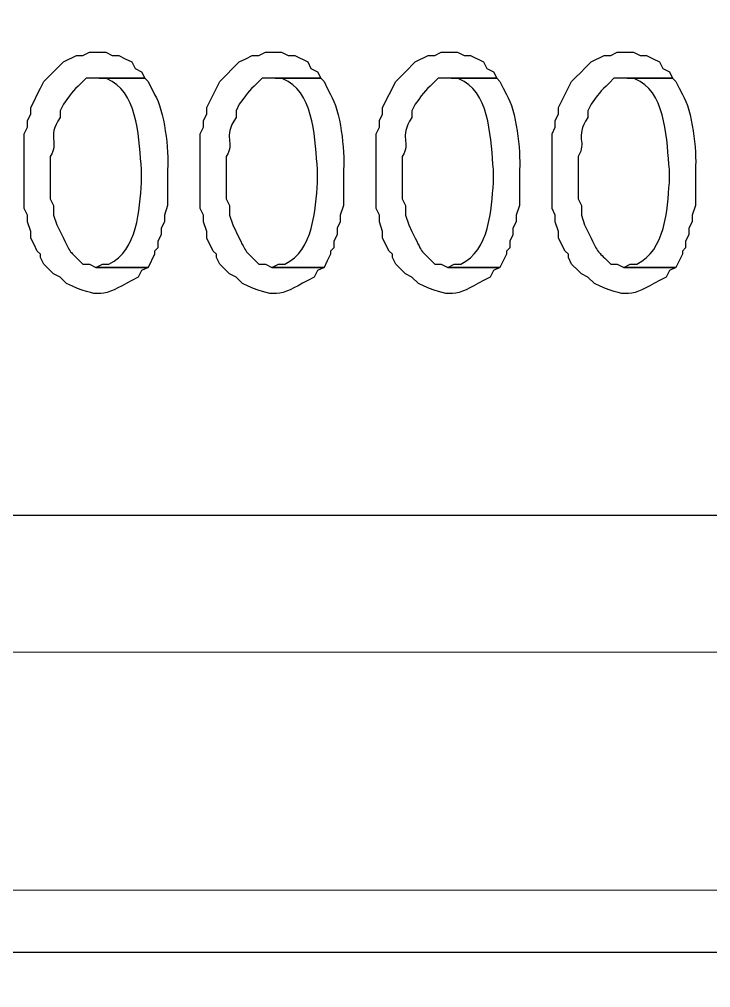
# Model space of a CAD drawing. Header units: centimetres. Extents: x -20.7 to 20.7, y -14.5 to 14.5.
# Drawn here: x -11.833 to -11.384, y 2.439 to 3.068 of the extents above; entities that cross this region are included whole.
import ezdxf

# ---------------------------------------------------------------- set-up
doc = ezdxf.new("R2010")
doc.units = ezdxf.units.CM
doc.header["$MEASUREMENT"] = 0
doc.layers.add('layer 1', color=7, linetype='Continuous')

msp = doc.modelspace()

# ---------------------------------------------------------------- linework, layer by layer
at = {"layer": 'layer 1', "lineweight": 9}
msp.add_open_spline([(19.88612, 13.89874), (19.88612, 13.89874), (-20.11465, 13.89874), (-20.11465, 13.89874), (-20.11465, 13.89874), (-20.11465, 13.89874), (-20.11465, -13.80208), (-20.11465, -13.80208)], degree=3, knots=[0, 0, 0, 0, 0.333333, 0.333333, 0.333333, 0.333333, 1, 1, 1, 1], dxfattribs=at)
at = {"layer": 'layer 1', "lineweight": 20}
msp.add_open_spline([(-8.55553, 0.01129), (-8.55553, 0.01129), (-8.57247, 0.51082), (-8.57247, 0.51082), (-8.57247, 0.51082), (-8.57247, 0.51082), (-12.1708, 0.51082), (-12.1708, 0.51082), (-12.1708, 0.51082), (-12.1708, 0.51082), (-12.1835, 0.01129), (-12.1835, 0.01129), (-12.1835, 0.01129), (-12.1835, 0.01129), (-14.84415, 0.01129), (-14.84415, 0.01129), (-14.84415, 0.01129), (-14.84415, 0.01129), (-14.88225, 2.36079), (-14.88225, 2.36079), (-14.88225, 2.36079), (-14.88225, 2.36079), (-14.86955, 3.21169), (-14.86955, 3.21169), (-14.86955, 3.21169), (-14.86955, 3.21169), (-13.83238, 3.21169), (-13.83238, 3.21169), (-13.83238, 3.21169), (-13.83238, 3.21169), (-13.78793, 5.86176), (-13.78793, 5.86176), (-13.78793, 5.86176), (-13.78793, 5.86176), (-12.63223, 5.86176), (-12.63223, 5.86176), (-12.63223, 5.86176), (-12.63223, 5.86176), (-12.6026, 7.76252), (-12.6026, 7.76252), (-12.6026, 7.76252), (-12.6026, 7.76252), (-8.16395, 7.76252), (-8.16395, 7.76252), (-8.16395, 7.76252), (-8.16395, 7.76252), (-8.1322, 5.86176), (-8.1322, 5.86176), (-8.1322, 5.86176), (-8.1322, 5.86176), (-6.97862, 5.86176), (-6.97862, 5.86176), (-6.97862, 5.86176), (-6.97862, 5.86176), (-6.93417, 3.21169), (-6.93417, 3.21169), (-6.93417, 3.21169), (-6.93417, 3.21169), (-5.897, 3.21169), (-5.897, 3.21169), (-5.897, 3.21169), (-5.897, 3.21169), (-5.88218, 2.36079), (-5.88218, 2.36079), (-5.88218, 2.36079), (-5.88218, 2.36079), (-5.9224, 0.01129), (-5.9224, 0.01129), (-5.9224, 0.01129), (-5.9224, 0.01129), (-8.55553, 0.01129), (-8.55553, 0.01129)], degree=3, knots=[0, 0, 0, 0, 0.052632, 0.052632, 0.052632, 0.052632, 0.105263, 0.105263, 0.105263, 0.105263, 0.157895, 0.157895, 0.157895, 0.157895, 0.210526, 0.210526, 0.210526, 0.210526, 0.263158, 0.263158, 0.263158, 0.263158, 0.315789, 0.315789, 0.315789, 0.315789, 0.368421, 0.368421, 0.368421, 0.368421, 0.421053, 0.421053, 0.421053, 0.421053, 0.473684, 0.473684, 0.473684, 0.473684, 0.526316, 0.526316, 0.526316, 0.526316, 0.578947, 0.578947, 0.578947, 0.578947, 0.631579, 0.631579, 0.631579, 0.631579, 0.684211, 0.684211, 0.684211, 0.684211, 0.736842, 0.736842, 0.736842, 0.736842, 0.789474, 0.789474, 0.789474, 0.789474, 0.842105, 0.842105, 0.842105, 0.842105, 0.894737, 0.894737, 0.894737, 0.894737, 1, 1, 1, 1], dxfattribs=at)
at = {"layer": 'layer 1', "lineweight": 25}
for points in [[(-13.18257, 5.63951), (-13.18257, 5.63951), (-7.58398, 5.63951), (-7.58398, 5.63951), (-7.58398, 5.63951), (-7.58398, 5.63951), (-7.58398, 2.46239), (-7.58398, 2.46239)], [(-7.66653, 4.10069), (-7.66653, 4.10069), (-13.10002, 4.10069), (-13.10002, 4.10069), (-13.10002, 4.10069), (-13.10002, 4.10069), (-13.10002, 2.74602), (-13.10002, 2.74602)]]:
    msp.add_open_spline(points, degree=3, knots=[0, 0, 0, 0, 0.333333, 0.333333, 0.333333, 0.333333, 1, 1, 1, 1], dxfattribs=at)
at = {"layer": 'layer 1'}
for points, knots in [([(-11.78133, 3.04659), (-11.78133, 3.04659), (-11.78768, 3.04659), (-11.78768, 3.04659), (-11.78768, 3.04659), (-11.78768, 3.04659), (-11.79192, 3.04447), (-11.79192, 3.04447), (-11.79192, 3.04447), (-11.79192, 3.04447), (-11.79615, 3.04447), (-11.79615, 3.04447), (-11.79615, 3.04447), (-11.79615, 3.04447), (-11.80462, 3.04024), (-11.80462, 3.04024), (-11.80462, 3.04024), (-11.80462, 3.04024), (-11.81732, 3.02754), (-11.81732, 3.02754), (-11.81732, 3.02754), (-11.81732, 3.02754), (-11.81943, 3.02331), (-11.81943, 3.02331), (-11.81943, 3.02331), (-11.81943, 3.02331), (-11.82155, 3.01907), (-11.82155, 3.01907), (-11.82155, 3.01907), (-11.82155, 3.01907), (-11.82367, 3.01484), (-11.82367, 3.01484), (-11.82367, 3.01484), (-11.82367, 3.01484), (-11.82578, 3.01061), (-11.82578, 3.01061), (-11.82578, 3.01061), (-11.82578, 3.01061), (-11.82578, 3.00637), (-11.82578, 3.00637), (-11.82578, 3.00637), (-11.82578, 3.00637), (-11.8279, 3.00214), (-11.8279, 3.00214), (-11.8279, 3.00214), (-11.8279, 3.00214), (-11.8279, 2.99791), (-11.8279, 2.99791), (-11.8279, 2.99791), (-11.8279, 2.99791), (-11.83002, 2.99367), (-11.83002, 2.99367), (-11.83002, 2.99367), (-11.83002, 2.99367), (-11.83002, 2.94499), (-11.83002, 2.94499), (-11.83002, 2.94499), (-11.83002, 2.94499), (-11.8279, 2.94076), (-11.8279, 2.94076), (-11.8279, 2.94076), (-11.8279, 2.94076), (-11.8279, 2.93652), (-11.8279, 2.93652), (-11.8279, 2.93652), (-11.8279, 2.93652), (-11.82578, 2.93017), (-11.82578, 2.93017), (-11.82578, 2.93017), (-11.82578, 2.93017), (-11.82578, 2.92594), (-11.82578, 2.92594), (-11.82578, 2.92594), (-11.82578, 2.92594), (-11.82367, 2.92171), (-11.82367, 2.92171), (-11.82367, 2.92171), (-11.82367, 2.92171), (-11.82155, 2.91747), (-11.82155, 2.91747), (-11.82155, 2.91747), (-11.82155, 2.91747), (-11.81943, 2.91536), (-11.81943, 2.91536), (-11.81943, 2.91536), (-11.81943, 2.91536), (-11.81943, 2.91324), (-11.81943, 2.91324), (-11.81943, 2.91324), (-11.81943, 2.91324), (-11.81732, 2.90901), (-11.81732, 2.90901), (-11.81732, 2.90901), (-11.81732, 2.90901), (-11.81097, 2.90266), (-11.81097, 2.90266), (-11.81097, 2.90266), (-11.81097, 2.90266), (-11.80673, 2.90054), (-11.80673, 2.90054), (-11.80673, 2.90054), (-11.80673, 2.90054), (-11.8025, 2.89631), (-11.8025, 2.89631), (-11.8025, 2.89631), (-11.7814, 2.88678), (-11.77869, 2.88791), (-11.76017, 2.89842), (-11.76017, 2.89842), (-11.76017, 2.89842), (-11.75593, 2.90054), (-11.75593, 2.90054), (-11.75593, 2.90054), (-11.75593, 2.90054), (-11.75382, 2.90477), (-11.75382, 2.90477), (-11.75382, 2.90477), (-11.75382, 2.90477), (-11.74958, 2.90689), (-11.74958, 2.90689), (-11.74958, 2.90689), (-11.74958, 2.90689), (-11.78345, 2.90689), (-11.78345, 2.90689), (-11.78345, 2.90689), (-11.78345, 2.90689), (-11.78768, 2.90901), (-11.78768, 2.90901), (-11.78768, 2.90901), (-11.78768, 2.90901), (-11.79192, 2.90901), (-11.79192, 2.90901), (-11.79192, 2.90901), (-11.80045, 2.91804), (-11.79915, 2.91412), (-11.80462, 2.92594), (-11.80462, 2.92594), (-11.80462, 2.92594), (-11.80885, 2.93441), (-11.80885, 2.93441), (-11.80885, 2.93441), (-11.80885, 2.93441), (-11.81097, 2.94076), (-11.81097, 2.94076), (-11.81097, 2.94076), (-11.81097, 2.94076), (-11.81097, 2.94711), (-11.81097, 2.94711), (-11.81097, 2.94711), (-11.81097, 2.94711), (-11.81308, 2.95134), (-11.81308, 2.95134), (-11.81308, 2.95134), (-11.81308, 2.95134), (-11.81308, 2.97886), (-11.81308, 2.97886), (-11.81308, 2.97886), (-11.80698, 2.98877), (-11.8158, 2.99036), (-11.80673, 3.00426), (-11.80673, 3.00426), (-11.80673, 3.00426), (-11.80673, 3.00849), (-11.80673, 3.00849), (-11.80673, 3.00849), (-11.80673, 3.00849), (-11.80462, 3.01272), (-11.80462, 3.01272), (-11.80462, 3.01272), (-11.7977, 3.02242), (-11.79887, 3.02069), (-11.7898, 3.02966), (-11.7898, 3.02966), (-11.7898, 3.02966), (-11.7517, 3.02966), (-11.7517, 3.02966), (-11.7517, 3.02966), (-11.7517, 3.02966), (-11.75382, 3.03389), (-11.75382, 3.03389), (-11.75382, 3.03389), (-11.75382, 3.03389), (-11.75805, 3.03601), (-11.75805, 3.03601), (-11.75805, 3.03601), (-11.75805, 3.03601), (-11.76017, 3.04024), (-11.76017, 3.04024), (-11.76017, 3.04024), (-11.76017, 3.04024), (-11.7644, 3.04236), (-11.7644, 3.04236), (-11.7644, 3.04236), (-11.7644, 3.04236), (-11.76863, 3.04447), (-11.76863, 3.04447), (-11.76863, 3.04447), (-11.76863, 3.04447), (-11.77287, 3.04447), (-11.77287, 3.04447), (-11.77287, 3.04447), (-11.77287, 3.04447), (-11.7771, 3.04659), (-11.7771, 3.04659), (-11.7771, 3.04659), (-11.7771, 3.04659), (-11.78133, 3.04659), (-11.78133, 3.04659)], [0, 0, 0, 0, 0.018868, 0.018868, 0.018868, 0.018868, 0.037736, 0.037736, 0.037736, 0.037736, 0.056604, 0.056604, 0.056604, 0.056604, 0.075472, 0.075472, 0.075472, 0.075472, 0.09434, 0.09434, 0.09434, 0.09434, 0.113208, 0.113208, 0.113208, 0.113208, 0.132075, 0.132075, 0.132075, 0.132075, 0.150943, 0.150943, 0.150943, 0.150943, 0.169811, 0.169811, 0.169811, 0.169811, 0.188679, 0.188679, 0.188679, 0.188679, 0.207547, 0.207547, 0.207547, 0.207547, 0.226415, 0.226415, 0.226415, 0.226415, 0.245283, 0.245283, 0.245283, 0.245283, 0.264151, 0.264151, 0.264151, 0.264151, 0.283019, 0.283019, 0.283019, 0.283019, 0.301887, 0.301887, 0.301887, 0.301887, 0.320755, 0.320755, 0.320755, 0.320755, 0.339623, 0.339623, 0.339623, 0.339623, 0.358491, 0.358491, 0.358491, 0.358491, 0.377358, 0.377358, 0.377358, 0.377358, 0.396226, 0.396226, 0.396226, 0.396226, 0.415094, 0.415094, 0.415094, 0.415094, 0.433962, 0.433962, 0.433962, 0.433962, 0.45283, 0.45283, 0.45283, 0.45283, 0.471698, 0.471698, 0.471698, 0.471698, 0.490566, 0.490566, 0.490566, 0.490566, 0.509434, 0.509434, 0.509434, 0.509434, 0.528302, 0.528302, 0.528302, 0.528302, 0.54717, 0.54717, 0.54717, 0.54717, 0.566038, 0.566038, 0.566038, 0.566038, 0.584906, 0.584906, 0.584906, 0.584906, 0.603774, 0.603774, 0.603774, 0.603774, 0.622642, 0.622642, 0.622642, 0.622642, 0.641509, 0.641509, 0.641509, 0.641509, 0.660377, 0.660377, 0.660377, 0.660377, 0.679245, 0.679245, 0.679245, 0.679245, 0.698113, 0.698113, 0.698113, 0.698113, 0.716981, 0.716981, 0.716981, 0.716981, 0.735849, 0.735849, 0.735849, 0.735849, 0.754717, 0.754717, 0.754717, 0.754717, 0.773585, 0.773585, 0.773585, 0.773585, 0.792453, 0.792453, 0.792453, 0.792453, 0.811321, 0.811321, 0.811321, 0.811321, 0.830189, 0.830189, 0.830189, 0.830189, 0.849057, 0.849057, 0.849057, 0.849057, 0.867925, 0.867925, 0.867925, 0.867925, 0.886792, 0.886792, 0.886792, 0.886792, 0.90566, 0.90566, 0.90566, 0.90566, 0.924528, 0.924528, 0.924528, 0.924528, 0.943396, 0.943396, 0.943396, 0.943396, 0.962264, 0.962264, 0.962264, 0.962264, 1, 1, 1, 1]), ([(-11.66703, 3.04659), (-11.66703, 3.04659), (-11.67338, 3.04659), (-11.67338, 3.04659), (-11.67338, 3.04659), (-11.67338, 3.04659), (-11.67762, 3.04447), (-11.67762, 3.04447), (-11.67762, 3.04447), (-11.67762, 3.04447), (-11.68185, 3.04447), (-11.68185, 3.04447), (-11.68185, 3.04447), (-11.68185, 3.04447), (-11.68608, 3.04236), (-11.68608, 3.04236), (-11.68608, 3.04236), (-11.68608, 3.04236), (-11.69032, 3.04024), (-11.69032, 3.04024), (-11.69032, 3.04024), (-11.69032, 3.04024), (-11.70302, 3.02754), (-11.70302, 3.02754), (-11.70302, 3.02754), (-11.70302, 3.02754), (-11.71148, 3.01061), (-11.71148, 3.01061), (-11.71148, 3.01061), (-11.71148, 3.01061), (-11.71148, 3.00637), (-11.71148, 3.00637), (-11.71148, 3.00637), (-11.71148, 3.00637), (-11.7136, 3.00214), (-11.7136, 3.00214), (-11.7136, 3.00214), (-11.7136, 3.00214), (-11.7136, 2.99791), (-11.7136, 2.99791), (-11.7136, 2.99791), (-11.7136, 2.99791), (-11.71572, 2.99367), (-11.71572, 2.99367), (-11.71572, 2.99367), (-11.71572, 2.99367), (-11.71572, 2.94499), (-11.71572, 2.94499), (-11.71572, 2.94499), (-11.71572, 2.94499), (-11.7136, 2.94076), (-11.7136, 2.94076), (-11.7136, 2.94076), (-11.7136, 2.94076), (-11.7136, 2.93652), (-11.7136, 2.93652), (-11.7136, 2.93652), (-11.7136, 2.93652), (-11.71148, 2.93017), (-11.71148, 2.93017), (-11.71148, 2.93017), (-11.71148, 2.93017), (-11.71148, 2.92594), (-11.71148, 2.92594), (-11.71148, 2.92594), (-11.71148, 2.92594), (-11.70725, 2.91747), (-11.70725, 2.91747), (-11.70725, 2.91747), (-11.70725, 2.91747), (-11.70513, 2.91536), (-11.70513, 2.91536), (-11.70513, 2.91536), (-11.70513, 2.91536), (-11.70513, 2.91324), (-11.70513, 2.91324), (-11.70513, 2.91324), (-11.70513, 2.91324), (-11.70302, 2.90901), (-11.70302, 2.90901), (-11.70302, 2.90901), (-11.70302, 2.90901), (-11.69667, 2.90266), (-11.69667, 2.90266), (-11.69667, 2.90266), (-11.69667, 2.90266), (-11.69243, 2.90054), (-11.69243, 2.90054), (-11.69243, 2.90054), (-11.69243, 2.90054), (-11.6882, 2.89631), (-11.6882, 2.89631), (-11.6882, 2.89631), (-11.6671, 2.88678), (-11.66435, 2.88791), (-11.64587, 2.89842), (-11.64587, 2.89842), (-11.64587, 2.89842), (-11.64163, 2.90054), (-11.64163, 2.90054), (-11.64163, 2.90054), (-11.64163, 2.90054), (-11.63952, 2.90477), (-11.63952, 2.90477), (-11.63952, 2.90477), (-11.63952, 2.90477), (-11.63528, 2.90689), (-11.63528, 2.90689), (-11.63528, 2.90689), (-11.63528, 2.90689), (-11.66915, 2.90689), (-11.66915, 2.90689), (-11.66915, 2.90689), (-11.66915, 2.90689), (-11.67338, 2.90901), (-11.67338, 2.90901), (-11.67338, 2.90901), (-11.67338, 2.90901), (-11.67762, 2.90901), (-11.67762, 2.90901), (-11.67762, 2.90901), (-11.68612, 2.91804), (-11.68485, 2.91412), (-11.69032, 2.92594), (-11.69032, 2.92594), (-11.69032, 2.92594), (-11.69455, 2.93441), (-11.69455, 2.93441), (-11.69455, 2.93441), (-11.69455, 2.93441), (-11.69667, 2.94076), (-11.69667, 2.94076), (-11.69667, 2.94076), (-11.69667, 2.94076), (-11.69667, 2.94711), (-11.69667, 2.94711), (-11.69667, 2.94711), (-11.69667, 2.94711), (-11.69878, 2.95134), (-11.69878, 2.95134), (-11.69878, 2.95134), (-11.69878, 2.95134), (-11.69878, 2.97886), (-11.69878, 2.97886), (-11.69878, 2.97886), (-11.69268, 2.98877), (-11.7015, 2.99036), (-11.69243, 3.00426), (-11.69243, 3.00426), (-11.69243, 3.00426), (-11.69243, 3.00849), (-11.69243, 3.00849), (-11.69243, 3.00849), (-11.69243, 3.00849), (-11.69032, 3.01272), (-11.69032, 3.01272), (-11.69032, 3.01272), (-11.6834, 3.02242), (-11.68457, 3.02069), (-11.6755, 3.02966), (-11.6755, 3.02966), (-11.6755, 3.02966), (-11.6374, 3.02966), (-11.6374, 3.02966), (-11.6374, 3.02966), (-11.6374, 3.02966), (-11.63952, 3.03389), (-11.63952, 3.03389), (-11.63952, 3.03389), (-11.63952, 3.03389), (-11.64375, 3.03601), (-11.64375, 3.03601), (-11.64375, 3.03601), (-11.64375, 3.03601), (-11.64587, 3.04024), (-11.64587, 3.04024), (-11.64587, 3.04024), (-11.64587, 3.04024), (-11.65433, 3.04447), (-11.65433, 3.04447), (-11.65433, 3.04447), (-11.65433, 3.04447), (-11.65857, 3.04447), (-11.65857, 3.04447), (-11.65857, 3.04447), (-11.65857, 3.04447), (-11.6628, 3.04659), (-11.6628, 3.04659), (-11.6628, 3.04659), (-11.6628, 3.04659), (-11.66703, 3.04659), (-11.66703, 3.04659)], [0, 0, 0, 0, 0.020408, 0.020408, 0.020408, 0.020408, 0.040816, 0.040816, 0.040816, 0.040816, 0.061224, 0.061224, 0.061224, 0.061224, 0.081633, 0.081633, 0.081633, 0.081633, 0.102041, 0.102041, 0.102041, 0.102041, 0.122449, 0.122449, 0.122449, 0.122449, 0.142857, 0.142857, 0.142857, 0.142857, 0.163265, 0.163265, 0.163265, 0.163265, 0.183673, 0.183673, 0.183673, 0.183673, 0.204082, 0.204082, 0.204082, 0.204082, 0.22449, 0.22449, 0.22449, 0.22449, 0.244898, 0.244898, 0.244898, 0.244898, 0.265306, 0.265306, 0.265306, 0.265306, 0.285714, 0.285714, 0.285714, 0.285714, 0.306122, 0.306122, 0.306122, 0.306122, 0.326531, 0.326531, 0.326531, 0.326531, 0.346939, 0.346939, 0.346939, 0.346939, 0.367347, 0.367347, 0.367347, 0.367347, 0.387755, 0.387755, 0.387755, 0.387755, 0.408163, 0.408163, 0.408163, 0.408163, 0.428571, 0.428571, 0.428571, 0.428571, 0.44898, 0.44898, 0.44898, 0.44898, 0.469388, 0.469388, 0.469388, 0.469388, 0.489796, 0.489796, 0.489796, 0.489796, 0.510204, 0.510204, 0.510204, 0.510204, 0.530612, 0.530612, 0.530612, 0.530612, 0.55102, 0.55102, 0.55102, 0.55102, 0.571429, 0.571429, 0.571429, 0.571429, 0.591837, 0.591837, 0.591837, 0.591837, 0.612245, 0.612245, 0.612245, 0.612245, 0.632653, 0.632653, 0.632653, 0.632653, 0.653061, 0.653061, 0.653061, 0.653061, 0.673469, 0.673469, 0.673469, 0.673469, 0.693878, 0.693878, 0.693878, 0.693878, 0.714286, 0.714286, 0.714286, 0.714286, 0.734694, 0.734694, 0.734694, 0.734694, 0.755102, 0.755102, 0.755102, 0.755102, 0.77551, 0.77551, 0.77551, 0.77551, 0.795918, 0.795918, 0.795918, 0.795918, 0.816327, 0.816327, 0.816327, 0.816327, 0.836735, 0.836735, 0.836735, 0.836735, 0.857143, 0.857143, 0.857143, 0.857143, 0.877551, 0.877551, 0.877551, 0.877551, 0.897959, 0.897959, 0.897959, 0.897959, 0.918367, 0.918367, 0.918367, 0.918367, 0.938776, 0.938776, 0.938776, 0.938776, 0.959184, 0.959184, 0.959184, 0.959184, 1, 1, 1, 1]), ([(-11.55273, 3.04659), (-11.55273, 3.04659), (-11.55908, 3.04659), (-11.55908, 3.04659), (-11.55908, 3.04659), (-11.55908, 3.04659), (-11.56332, 3.04447), (-11.56332, 3.04447), (-11.56332, 3.04447), (-11.56332, 3.04447), (-11.56755, 3.04447), (-11.56755, 3.04447), (-11.56755, 3.04447), (-11.56755, 3.04447), (-11.57602, 3.04024), (-11.57602, 3.04024), (-11.57602, 3.04024), (-11.57602, 3.04024), (-11.57813, 3.03812), (-11.57813, 3.03812), (-11.57813, 3.03812), (-11.57813, 3.03812), (-11.58025, 3.03601), (-11.58025, 3.03601), (-11.58025, 3.03601), (-11.58025, 3.03601), (-11.58237, 3.03389), (-11.58237, 3.03389), (-11.58237, 3.03389), (-11.58237, 3.03389), (-11.58872, 3.02754), (-11.58872, 3.02754), (-11.58872, 3.02754), (-11.58872, 3.02754), (-11.59718, 3.01061), (-11.59718, 3.01061), (-11.59718, 3.01061), (-11.59718, 3.01061), (-11.59718, 3.00637), (-11.59718, 3.00637), (-11.59718, 3.00637), (-11.59718, 3.00637), (-11.5993, 3.00214), (-11.5993, 3.00214), (-11.5993, 3.00214), (-11.5993, 3.00214), (-11.5993, 2.99791), (-11.5993, 2.99791), (-11.5993, 2.99791), (-11.5993, 2.99791), (-11.60142, 2.99367), (-11.60142, 2.99367), (-11.60142, 2.99367), (-11.60142, 2.99367), (-11.60142, 2.94499), (-11.60142, 2.94499), (-11.60142, 2.94499), (-11.60142, 2.94499), (-11.5993, 2.94076), (-11.5993, 2.94076), (-11.5993, 2.94076), (-11.5993, 2.94076), (-11.5993, 2.93652), (-11.5993, 2.93652), (-11.5993, 2.93652), (-11.5993, 2.93652), (-11.59718, 2.93017), (-11.59718, 2.93017), (-11.59718, 2.93017), (-11.59718, 2.93017), (-11.59718, 2.92594), (-11.59718, 2.92594), (-11.59718, 2.92594), (-11.59718, 2.92594), (-11.59295, 2.91747), (-11.59295, 2.91747), (-11.59295, 2.91747), (-11.59295, 2.91747), (-11.59083, 2.91536), (-11.59083, 2.91536), (-11.59083, 2.91536), (-11.59083, 2.91536), (-11.59083, 2.91324), (-11.59083, 2.91324), (-11.59083, 2.91324), (-11.59083, 2.91324), (-11.58872, 2.90901), (-11.58872, 2.90901), (-11.58872, 2.90901), (-11.58872, 2.90901), (-11.58237, 2.90266), (-11.58237, 2.90266), (-11.58237, 2.90266), (-11.58237, 2.90266), (-11.57813, 2.90054), (-11.57813, 2.90054), (-11.57813, 2.90054), (-11.57813, 2.90054), (-11.5739, 2.89631), (-11.5739, 2.89631), (-11.5739, 2.89631), (-11.5528, 2.88678), (-11.55009, 2.88791), (-11.53157, 2.89842), (-11.53157, 2.89842), (-11.53157, 2.89842), (-11.52733, 2.90054), (-11.52733, 2.90054), (-11.52733, 2.90054), (-11.52733, 2.90054), (-11.52522, 2.90477), (-11.52522, 2.90477), (-11.52522, 2.90477), (-11.52522, 2.90477), (-11.52098, 2.90689), (-11.52098, 2.90689), (-11.52098, 2.90689), (-11.52098, 2.90689), (-11.55485, 2.90689), (-11.55485, 2.90689), (-11.55485, 2.90689), (-11.55485, 2.90689), (-11.55908, 2.90901), (-11.55908, 2.90901), (-11.55908, 2.90901), (-11.55908, 2.90901), (-11.56332, 2.90901), (-11.56332, 2.90901), (-11.56332, 2.90901), (-11.57182, 2.91804), (-11.57055, 2.91412), (-11.57602, 2.92594), (-11.57602, 2.92594), (-11.57602, 2.92594), (-11.57813, 2.93017), (-11.57813, 2.93017), (-11.57813, 2.93017), (-11.57813, 2.93017), (-11.58025, 2.93441), (-11.58025, 2.93441), (-11.58025, 2.93441), (-11.58025, 2.93441), (-11.58237, 2.94076), (-11.58237, 2.94076), (-11.58237, 2.94076), (-11.58237, 2.94076), (-11.58237, 2.94711), (-11.58237, 2.94711), (-11.58237, 2.94711), (-11.58237, 2.94711), (-11.58448, 2.95134), (-11.58448, 2.95134), (-11.58448, 2.95134), (-11.58448, 2.95134), (-11.58448, 2.97886), (-11.58448, 2.97886), (-11.58448, 2.97886), (-11.57838, 2.98877), (-11.5872, 2.99036), (-11.57813, 3.00426), (-11.57813, 3.00426), (-11.57813, 3.00426), (-11.57813, 3.00849), (-11.57813, 3.00849), (-11.57813, 3.00849), (-11.57813, 3.00849), (-11.57602, 3.01272), (-11.57602, 3.01272), (-11.57602, 3.01272), (-11.5691, 3.02242), (-11.57027, 3.02069), (-11.5612, 3.02966), (-11.5612, 3.02966), (-11.5612, 3.02966), (-11.5231, 3.02966), (-11.5231, 3.02966), (-11.5231, 3.02966), (-11.5231, 3.02966), (-11.52522, 3.03389), (-11.52522, 3.03389), (-11.52522, 3.03389), (-11.52522, 3.03389), (-11.52945, 3.03601), (-11.52945, 3.03601), (-11.52945, 3.03601), (-11.52945, 3.03601), (-11.53157, 3.04024), (-11.53157, 3.04024), (-11.53157, 3.04024), (-11.53157, 3.04024), (-11.54003, 3.04447), (-11.54003, 3.04447), (-11.54003, 3.04447), (-11.54003, 3.04447), (-11.54427, 3.04447), (-11.54427, 3.04447), (-11.54427, 3.04447), (-11.54427, 3.04447), (-11.5485, 3.04659), (-11.5485, 3.04659), (-11.5485, 3.04659), (-11.5485, 3.04659), (-11.55273, 3.04659), (-11.55273, 3.04659)], [0, 0, 0, 0, 0.019231, 0.019231, 0.019231, 0.019231, 0.038462, 0.038462, 0.038462, 0.038462, 0.057692, 0.057692, 0.057692, 0.057692, 0.076923, 0.076923, 0.076923, 0.076923, 0.096154, 0.096154, 0.096154, 0.096154, 0.115385, 0.115385, 0.115385, 0.115385, 0.134615, 0.134615, 0.134615, 0.134615, 0.153846, 0.153846, 0.153846, 0.153846, 0.173077, 0.173077, 0.173077, 0.173077, 0.192308, 0.192308, 0.192308, 0.192308, 0.211538, 0.211538, 0.211538, 0.211538, 0.230769, 0.230769, 0.230769, 0.230769, 0.25, 0.25, 0.25, 0.25, 0.269231, 0.269231, 0.269231, 0.269231, 0.288462, 0.288462, 0.288462, 0.288462, 0.307692, 0.307692, 0.307692, 0.307692, 0.326923, 0.326923, 0.326923, 0.326923, 0.346154, 0.346154, 0.346154, 0.346154, 0.365385, 0.365385, 0.365385, 0.365385, 0.384615, 0.384615, 0.384615, 0.384615, 0.403846, 0.403846, 0.403846, 0.403846, 0.423077, 0.423077, 0.423077, 0.423077, 0.442308, 0.442308, 0.442308, 0.442308, 0.461538, 0.461538, 0.461538, 0.461538, 0.480769, 0.480769, 0.480769, 0.480769, 0.5, 0.5, 0.5, 0.5, 0.519231, 0.519231, 0.519231, 0.519231, 0.538462, 0.538462, 0.538462, 0.538462, 0.557692, 0.557692, 0.557692, 0.557692, 0.576923, 0.576923, 0.576923, 0.576923, 0.596154, 0.596154, 0.596154, 0.596154, 0.615385, 0.615385, 0.615385, 0.615385, 0.634615, 0.634615, 0.634615, 0.634615, 0.653846, 0.653846, 0.653846, 0.653846, 0.673077, 0.673077, 0.673077, 0.673077, 0.692308, 0.692308, 0.692308, 0.692308, 0.711538, 0.711538, 0.711538, 0.711538, 0.730769, 0.730769, 0.730769, 0.730769, 0.75, 0.75, 0.75, 0.75, 0.769231, 0.769231, 0.769231, 0.769231, 0.788462, 0.788462, 0.788462, 0.788462, 0.807692, 0.807692, 0.807692, 0.807692, 0.826923, 0.826923, 0.826923, 0.826923, 0.846154, 0.846154, 0.846154, 0.846154, 0.865385, 0.865385, 0.865385, 0.865385, 0.884615, 0.884615, 0.884615, 0.884615, 0.903846, 0.903846, 0.903846, 0.903846, 0.923077, 0.923077, 0.923077, 0.923077, 0.942308, 0.942308, 0.942308, 0.942308, 0.961538, 0.961538, 0.961538, 0.961538, 1, 1, 1, 1]), ([(-11.43843, 3.04659), (-11.43843, 3.04659), (-11.44478, 3.04659), (-11.44478, 3.04659), (-11.44478, 3.04659), (-11.44478, 3.04659), (-11.44902, 3.04447), (-11.44902, 3.04447), (-11.44902, 3.04447), (-11.44902, 3.04447), (-11.45325, 3.04447), (-11.45325, 3.04447), (-11.45325, 3.04447), (-11.45325, 3.04447), (-11.46172, 3.04024), (-11.46172, 3.04024), (-11.46172, 3.04024), (-11.46172, 3.04024), (-11.46383, 3.03812), (-11.46383, 3.03812), (-11.46383, 3.03812), (-11.46383, 3.03812), (-11.46595, 3.03601), (-11.46595, 3.03601), (-11.46595, 3.03601), (-11.46595, 3.03601), (-11.46807, 3.03389), (-11.46807, 3.03389), (-11.46807, 3.03389), (-11.46807, 3.03389), (-11.4723, 3.02966), (-11.4723, 3.02966), (-11.4723, 3.02966), (-11.4723, 3.02966), (-11.47442, 3.02754), (-11.47442, 3.02754), (-11.47442, 3.02754), (-11.47442, 3.02754), (-11.48288, 3.01061), (-11.48288, 3.01061), (-11.48288, 3.01061), (-11.48288, 3.01061), (-11.48288, 3.00637), (-11.48288, 3.00637), (-11.48288, 3.00637), (-11.48288, 3.00637), (-11.485, 3.00214), (-11.485, 3.00214), (-11.485, 3.00214), (-11.485, 3.00214), (-11.485, 2.99791), (-11.485, 2.99791), (-11.485, 2.99791), (-11.485, 2.99791), (-11.48712, 2.99367), (-11.48712, 2.99367), (-11.48712, 2.99367), (-11.48712, 2.99367), (-11.48712, 2.94499), (-11.48712, 2.94499), (-11.48712, 2.94499), (-11.48712, 2.94499), (-11.485, 2.94076), (-11.485, 2.94076), (-11.485, 2.94076), (-11.485, 2.94076), (-11.485, 2.93652), (-11.485, 2.93652), (-11.485, 2.93652), (-11.485, 2.93652), (-11.48288, 2.93017), (-11.48288, 2.93017), (-11.48288, 2.93017), (-11.48288, 2.93017), (-11.48288, 2.92594), (-11.48288, 2.92594), (-11.48288, 2.92594), (-11.48288, 2.92594), (-11.47865, 2.91747), (-11.47865, 2.91747), (-11.47865, 2.91747), (-11.47865, 2.91747), (-11.47653, 2.91536), (-11.47653, 2.91536), (-11.47653, 2.91536), (-11.47653, 2.91536), (-11.47653, 2.91324), (-11.47653, 2.91324), (-11.47653, 2.91324), (-11.47653, 2.91324), (-11.47442, 2.90901), (-11.47442, 2.90901), (-11.47442, 2.90901), (-11.47442, 2.90901), (-11.47018, 2.90477), (-11.47018, 2.90477), (-11.47018, 2.90477), (-11.47018, 2.90477), (-11.46807, 2.90266), (-11.46807, 2.90266), (-11.46807, 2.90266), (-11.46807, 2.90266), (-11.46383, 2.90054), (-11.46383, 2.90054), (-11.46383, 2.90054), (-11.46383, 2.90054), (-11.4596, 2.89631), (-11.4596, 2.89631), (-11.4596, 2.89631), (-11.4385, 2.88678), (-11.43579, 2.88791), (-11.41727, 2.89842), (-11.41727, 2.89842), (-11.41727, 2.89842), (-11.41303, 2.90054), (-11.41303, 2.90054), (-11.41303, 2.90054), (-11.41303, 2.90054), (-11.41092, 2.90477), (-11.41092, 2.90477), (-11.41092, 2.90477), (-11.41092, 2.90477), (-11.40668, 2.90689), (-11.40668, 2.90689), (-11.40668, 2.90689), (-11.40668, 2.90689), (-11.44055, 2.90689), (-11.44055, 2.90689), (-11.44055, 2.90689), (-11.44055, 2.90689), (-11.44478, 2.90901), (-11.44478, 2.90901), (-11.44478, 2.90901), (-11.44478, 2.90901), (-11.44902, 2.90901), (-11.44902, 2.90901), (-11.44902, 2.90901), (-11.45752, 2.91804), (-11.45625, 2.91412), (-11.46172, 2.92594), (-11.46172, 2.92594), (-11.46172, 2.92594), (-11.46383, 2.93017), (-11.46383, 2.93017), (-11.46383, 2.93017), (-11.46383, 2.93017), (-11.46595, 2.93441), (-11.46595, 2.93441), (-11.46595, 2.93441), (-11.46595, 2.93441), (-11.46807, 2.94076), (-11.46807, 2.94076), (-11.46807, 2.94076), (-11.46807, 2.94076), (-11.46807, 2.94711), (-11.46807, 2.94711), (-11.46807, 2.94711), (-11.46807, 2.94711), (-11.47018, 2.95134), (-11.47018, 2.95134), (-11.47018, 2.95134), (-11.47018, 2.95134), (-11.47018, 2.97886), (-11.47018, 2.97886), (-11.47018, 2.97886), (-11.46408, 2.98877), (-11.4729, 2.99032), (-11.46383, 3.00426), (-11.46383, 3.00426), (-11.46383, 3.00426), (-11.46383, 3.00849), (-11.46383, 3.00849), (-11.46383, 3.00849), (-11.46383, 3.00849), (-11.46172, 3.01272), (-11.46172, 3.01272), (-11.46172, 3.01272), (-11.4548, 3.02242), (-11.45597, 3.02069), (-11.4469, 3.02966), (-11.4469, 3.02966), (-11.4469, 3.02966), (-11.4088, 3.02966), (-11.4088, 3.02966), (-11.4088, 3.02966), (-11.4088, 3.02966), (-11.41092, 3.03389), (-11.41092, 3.03389), (-11.41092, 3.03389), (-11.41092, 3.03389), (-11.41515, 3.03601), (-11.41515, 3.03601), (-11.41515, 3.03601), (-11.41515, 3.03601), (-11.41727, 3.04024), (-11.41727, 3.04024), (-11.41727, 3.04024), (-11.41727, 3.04024), (-11.4215, 3.04236), (-11.4215, 3.04236), (-11.4215, 3.04236), (-11.4215, 3.04236), (-11.42573, 3.04447), (-11.42573, 3.04447), (-11.42573, 3.04447), (-11.42573, 3.04447), (-11.42997, 3.04447), (-11.42997, 3.04447), (-11.42997, 3.04447), (-11.42997, 3.04447), (-11.4342, 3.04659), (-11.4342, 3.04659), (-11.4342, 3.04659), (-11.4342, 3.04659), (-11.43843, 3.04659), (-11.43843, 3.04659)], [0, 0, 0, 0, 0.018182, 0.018182, 0.018182, 0.018182, 0.036364, 0.036364, 0.036364, 0.036364, 0.054545, 0.054545, 0.054545, 0.054545, 0.072727, 0.072727, 0.072727, 0.072727, 0.090909, 0.090909, 0.090909, 0.090909, 0.109091, 0.109091, 0.109091, 0.109091, 0.127273, 0.127273, 0.127273, 0.127273, 0.145455, 0.145455, 0.145455, 0.145455, 0.163636, 0.163636, 0.163636, 0.163636, 0.181818, 0.181818, 0.181818, 0.181818, 0.2, 0.2, 0.2, 0.2, 0.218182, 0.218182, 0.218182, 0.218182, 0.236364, 0.236364, 0.236364, 0.236364, 0.254545, 0.254545, 0.254545, 0.254545, 0.272727, 0.272727, 0.272727, 0.272727, 0.290909, 0.290909, 0.290909, 0.290909, 0.309091, 0.309091, 0.309091, 0.309091, 0.327273, 0.327273, 0.327273, 0.327273, 0.345455, 0.345455, 0.345455, 0.345455, 0.363636, 0.363636, 0.363636, 0.363636, 0.381818, 0.381818, 0.381818, 0.381818, 0.4, 0.4, 0.4, 0.4, 0.418182, 0.418182, 0.418182, 0.418182, 0.436364, 0.436364, 0.436364, 0.436364, 0.454545, 0.454545, 0.454545, 0.454545, 0.472727, 0.472727, 0.472727, 0.472727, 0.490909, 0.490909, 0.490909, 0.490909, 0.509091, 0.509091, 0.509091, 0.509091, 0.527273, 0.527273, 0.527273, 0.527273, 0.545455, 0.545455, 0.545455, 0.545455, 0.563636, 0.563636, 0.563636, 0.563636, 0.581818, 0.581818, 0.581818, 0.581818, 0.6, 0.6, 0.6, 0.6, 0.618182, 0.618182, 0.618182, 0.618182, 0.636364, 0.636364, 0.636364, 0.636364, 0.654545, 0.654545, 0.654545, 0.654545, 0.672727, 0.672727, 0.672727, 0.672727, 0.690909, 0.690909, 0.690909, 0.690909, 0.709091, 0.709091, 0.709091, 0.709091, 0.727273, 0.727273, 0.727273, 0.727273, 0.745455, 0.745455, 0.745455, 0.745455, 0.763636, 0.763636, 0.763636, 0.763636, 0.781818, 0.781818, 0.781818, 0.781818, 0.8, 0.8, 0.8, 0.8, 0.818182, 0.818182, 0.818182, 0.818182, 0.836364, 0.836364, 0.836364, 0.836364, 0.854545, 0.854545, 0.854545, 0.854545, 0.872727, 0.872727, 0.872727, 0.872727, 0.890909, 0.890909, 0.890909, 0.890909, 0.909091, 0.909091, 0.909091, 0.909091, 0.927273, 0.927273, 0.927273, 0.927273, 0.945455, 0.945455, 0.945455, 0.945455, 0.963636, 0.963636, 0.963636, 0.963636, 1, 1, 1, 1]), ([(-11.7517, 3.02966), (-11.7517, 3.02966), (-11.78133, 3.02966), (-11.78133, 3.02966), (-11.78133, 3.02966), (-11.78133, 3.02966), (-11.7771, 3.02966), (-11.7771, 3.02966), (-11.7771, 3.02966), (-11.7771, 3.02966), (-11.77287, 3.02754), (-11.77287, 3.02754), (-11.77287, 3.02754), (-11.75565, 3.01759), (-11.75551, 2.98838), (-11.75382, 2.97039), (-11.75382, 2.97039), (-11.75382, 2.97039), (-11.75382, 2.96192), (-11.75382, 2.96192), (-11.75382, 2.96192), (-11.75509, 2.94439), (-11.75639, 2.91779), (-11.77498, 2.90901), (-11.77498, 2.90901), (-11.77498, 2.90901), (-11.77922, 2.90901), (-11.77922, 2.90901), (-11.77922, 2.90901), (-11.77922, 2.90901), (-11.78345, 2.90689), (-11.78345, 2.90689), (-11.78345, 2.90689), (-11.78345, 2.90689), (-11.74958, 2.90689), (-11.74958, 2.90689), (-11.74958, 2.90689), (-11.74958, 2.90689), (-11.74535, 2.91536), (-11.74535, 2.91536), (-11.74535, 2.91536), (-11.74535, 2.91536), (-11.74535, 2.91747), (-11.74535, 2.91747), (-11.74535, 2.91747), (-11.74535, 2.91747), (-11.74323, 2.91959), (-11.74323, 2.91959), (-11.74323, 2.91959), (-11.74323, 2.91959), (-11.74323, 2.92382), (-11.74323, 2.92382), (-11.74323, 2.92382), (-11.74323, 2.92382), (-11.74112, 2.92806), (-11.74112, 2.92806), (-11.74112, 2.92806), (-11.74112, 2.92806), (-11.74112, 2.93229), (-11.74112, 2.93229), (-11.74112, 2.93229), (-11.74112, 2.93229), (-11.739, 2.93652), (-11.739, 2.93652), (-11.739, 2.93652), (-11.739, 2.93652), (-11.739, 2.94076), (-11.739, 2.94076), (-11.739, 2.94076), (-11.739, 2.94076), (-11.73688, 2.94711), (-11.73688, 2.94711), (-11.73688, 2.94711), (-11.73688, 2.94711), (-11.73688, 2.97039), (-11.73688, 2.97039), (-11.73688, 2.97039), (-11.73597, 2.98245), (-11.73893, 3.00916), (-11.74535, 3.01907), (-11.74535, 3.01907), (-11.74535, 3.01907), (-11.74958, 3.02754), (-11.74958, 3.02754), (-11.74958, 3.02754), (-11.74958, 3.02754), (-11.7517, 3.02966), (-11.7517, 3.02966)], [0, 0, 0, 0, 0.043478, 0.043478, 0.043478, 0.043478, 0.086957, 0.086957, 0.086957, 0.086957, 0.130435, 0.130435, 0.130435, 0.130435, 0.173913, 0.173913, 0.173913, 0.173913, 0.217391, 0.217391, 0.217391, 0.217391, 0.26087, 0.26087, 0.26087, 0.26087, 0.304348, 0.304348, 0.304348, 0.304348, 0.347826, 0.347826, 0.347826, 0.347826, 0.391304, 0.391304, 0.391304, 0.391304, 0.434783, 0.434783, 0.434783, 0.434783, 0.478261, 0.478261, 0.478261, 0.478261, 0.521739, 0.521739, 0.521739, 0.521739, 0.565217, 0.565217, 0.565217, 0.565217, 0.608696, 0.608696, 0.608696, 0.608696, 0.652174, 0.652174, 0.652174, 0.652174, 0.695652, 0.695652, 0.695652, 0.695652, 0.73913, 0.73913, 0.73913, 0.73913, 0.782609, 0.782609, 0.782609, 0.782609, 0.826087, 0.826087, 0.826087, 0.826087, 0.869565, 0.869565, 0.869565, 0.869565, 0.913043, 0.913043, 0.913043, 0.913043, 1, 1, 1, 1]), ([(-11.6374, 3.02966), (-11.6374, 3.02966), (-11.66703, 3.02966), (-11.66703, 3.02966), (-11.66703, 3.02966), (-11.66703, 3.02966), (-11.6628, 3.02966), (-11.6628, 3.02966), (-11.6628, 3.02966), (-11.6628, 3.02966), (-11.65857, 3.02754), (-11.65857, 3.02754), (-11.65857, 3.02754), (-11.64135, 3.01759), (-11.64121, 2.98838), (-11.63952, 2.97039), (-11.63952, 2.97039), (-11.63952, 2.97039), (-11.63952, 2.96192), (-11.63952, 2.96192), (-11.63952, 2.96192), (-11.64079, 2.94439), (-11.64209, 2.91779), (-11.66068, 2.90901), (-11.66068, 2.90901), (-11.66068, 2.90901), (-11.66492, 2.90901), (-11.66492, 2.90901), (-11.66492, 2.90901), (-11.66492, 2.90901), (-11.66915, 2.90689), (-11.66915, 2.90689), (-11.66915, 2.90689), (-11.66915, 2.90689), (-11.63528, 2.90689), (-11.63528, 2.90689), (-11.63528, 2.90689), (-11.63528, 2.90689), (-11.63317, 2.91112), (-11.63317, 2.91112), (-11.63317, 2.91112), (-11.63317, 2.91112), (-11.63105, 2.91536), (-11.63105, 2.91536), (-11.63105, 2.91536), (-11.63105, 2.91536), (-11.63105, 2.91747), (-11.63105, 2.91747), (-11.63105, 2.91747), (-11.63105, 2.91747), (-11.62893, 2.91959), (-11.62893, 2.91959), (-11.62893, 2.91959), (-11.62893, 2.91959), (-11.62893, 2.92382), (-11.62893, 2.92382), (-11.62893, 2.92382), (-11.62893, 2.92382), (-11.62682, 2.92806), (-11.62682, 2.92806), (-11.62682, 2.92806), (-11.62682, 2.92806), (-11.62682, 2.93229), (-11.62682, 2.93229), (-11.62682, 2.93229), (-11.62682, 2.93229), (-11.6247, 2.93652), (-11.6247, 2.93652), (-11.6247, 2.93652), (-11.6247, 2.93652), (-11.6247, 2.94076), (-11.6247, 2.94076), (-11.6247, 2.94076), (-11.6247, 2.94076), (-11.62258, 2.94711), (-11.62258, 2.94711), (-11.62258, 2.94711), (-11.62258, 2.94711), (-11.62258, 2.97039), (-11.62258, 2.97039), (-11.62258, 2.97039), (-11.62167, 2.98245), (-11.62463, 3.00916), (-11.63105, 3.01907), (-11.63105, 3.01907), (-11.63105, 3.01907), (-11.63317, 3.02331), (-11.63317, 3.02331), (-11.63317, 3.02331), (-11.63317, 3.02331), (-11.63528, 3.02754), (-11.63528, 3.02754), (-11.63528, 3.02754), (-11.63528, 3.02754), (-11.6374, 3.02966), (-11.6374, 3.02966)], [0, 0, 0, 0, 0.04, 0.04, 0.04, 0.04, 0.08, 0.08, 0.08, 0.08, 0.12, 0.12, 0.12, 0.12, 0.16, 0.16, 0.16, 0.16, 0.2, 0.2, 0.2, 0.2, 0.24, 0.24, 0.24, 0.24, 0.28, 0.28, 0.28, 0.28, 0.32, 0.32, 0.32, 0.32, 0.36, 0.36, 0.36, 0.36, 0.4, 0.4, 0.4, 0.4, 0.44, 0.44, 0.44, 0.44, 0.48, 0.48, 0.48, 0.48, 0.52, 0.52, 0.52, 0.52, 0.56, 0.56, 0.56, 0.56, 0.6, 0.6, 0.6, 0.6, 0.64, 0.64, 0.64, 0.64, 0.68, 0.68, 0.68, 0.68, 0.72, 0.72, 0.72, 0.72, 0.76, 0.76, 0.76, 0.76, 0.8, 0.8, 0.8, 0.8, 0.84, 0.84, 0.84, 0.84, 0.88, 0.88, 0.88, 0.88, 0.92, 0.92, 0.92, 0.92, 1, 1, 1, 1]), ([(-11.5231, 3.02966), (-11.5231, 3.02966), (-11.55273, 3.02966), (-11.55273, 3.02966), (-11.55273, 3.02966), (-11.55273, 3.02966), (-11.5485, 3.02966), (-11.5485, 3.02966), (-11.5485, 3.02966), (-11.5485, 3.02966), (-11.54427, 3.02754), (-11.54427, 3.02754), (-11.54427, 3.02754), (-11.52705, 3.01759), (-11.52691, 2.98834), (-11.52522, 2.97039), (-11.52522, 2.97039), (-11.52522, 2.97039), (-11.52522, 2.96192), (-11.52522, 2.96192), (-11.52522, 2.96192), (-11.52649, 2.94439), (-11.52779, 2.91779), (-11.54638, 2.90901), (-11.54638, 2.90901), (-11.54638, 2.90901), (-11.55062, 2.90901), (-11.55062, 2.90901), (-11.55062, 2.90901), (-11.55062, 2.90901), (-11.55485, 2.90689), (-11.55485, 2.90689), (-11.55485, 2.90689), (-11.55485, 2.90689), (-11.52098, 2.90689), (-11.52098, 2.90689), (-11.52098, 2.90689), (-11.52098, 2.90689), (-11.51887, 2.91112), (-11.51887, 2.91112), (-11.51887, 2.91112), (-11.51887, 2.91112), (-11.51675, 2.91536), (-11.51675, 2.91536), (-11.51675, 2.91536), (-11.51675, 2.91536), (-11.51675, 2.91747), (-11.51675, 2.91747), (-11.51675, 2.91747), (-11.51675, 2.91747), (-11.51463, 2.91959), (-11.51463, 2.91959), (-11.51463, 2.91959), (-11.51463, 2.91959), (-11.51463, 2.92382), (-11.51463, 2.92382), (-11.51463, 2.92382), (-11.51463, 2.92382), (-11.51252, 2.92806), (-11.51252, 2.92806), (-11.51252, 2.92806), (-11.51252, 2.92806), (-11.51252, 2.93229), (-11.51252, 2.93229), (-11.51252, 2.93229), (-11.51252, 2.93229), (-11.5104, 2.93652), (-11.5104, 2.93652), (-11.5104, 2.93652), (-11.5104, 2.93652), (-11.5104, 2.94076), (-11.5104, 2.94076), (-11.5104, 2.94076), (-11.5104, 2.94076), (-11.50828, 2.94711), (-11.50828, 2.94711), (-11.50828, 2.94711), (-11.50828, 2.94711), (-11.50828, 2.97039), (-11.50828, 2.97039), (-11.50828, 2.97039), (-11.50737, 2.98245), (-11.51036, 3.00916), (-11.51675, 3.01907), (-11.51675, 3.01907), (-11.51675, 3.01907), (-11.51887, 3.02331), (-11.51887, 3.02331), (-11.51887, 3.02331), (-11.51887, 3.02331), (-11.52098, 3.02754), (-11.52098, 3.02754), (-11.52098, 3.02754), (-11.52098, 3.02754), (-11.5231, 3.02966), (-11.5231, 3.02966)], [0, 0, 0, 0, 0.04, 0.04, 0.04, 0.04, 0.08, 0.08, 0.08, 0.08, 0.12, 0.12, 0.12, 0.12, 0.16, 0.16, 0.16, 0.16, 0.2, 0.2, 0.2, 0.2, 0.24, 0.24, 0.24, 0.24, 0.28, 0.28, 0.28, 0.28, 0.32, 0.32, 0.32, 0.32, 0.36, 0.36, 0.36, 0.36, 0.4, 0.4, 0.4, 0.4, 0.44, 0.44, 0.44, 0.44, 0.48, 0.48, 0.48, 0.48, 0.52, 0.52, 0.52, 0.52, 0.56, 0.56, 0.56, 0.56, 0.6, 0.6, 0.6, 0.6, 0.64, 0.64, 0.64, 0.64, 0.68, 0.68, 0.68, 0.68, 0.72, 0.72, 0.72, 0.72, 0.76, 0.76, 0.76, 0.76, 0.8, 0.8, 0.8, 0.8, 0.84, 0.84, 0.84, 0.84, 0.88, 0.88, 0.88, 0.88, 0.92, 0.92, 0.92, 0.92, 1, 1, 1, 1]), ([(-11.4088, 3.02966), (-11.4088, 3.02966), (-11.43843, 3.02966), (-11.43843, 3.02966), (-11.43843, 3.02966), (-11.43843, 3.02966), (-11.4342, 3.02966), (-11.4342, 3.02966), (-11.4342, 3.02966), (-11.4342, 3.02966), (-11.42997, 3.02754), (-11.42997, 3.02754), (-11.42997, 3.02754), (-11.41275, 3.01759), (-11.41261, 2.98838), (-11.41092, 2.97039), (-11.41092, 2.97039), (-11.41092, 2.97039), (-11.41092, 2.96192), (-11.41092, 2.96192), (-11.41092, 2.96192), (-11.41219, 2.94439), (-11.41349, 2.91779), (-11.43208, 2.90901), (-11.43208, 2.90901), (-11.43208, 2.90901), (-11.43632, 2.90901), (-11.43632, 2.90901), (-11.43632, 2.90901), (-11.43632, 2.90901), (-11.44055, 2.90689), (-11.44055, 2.90689), (-11.44055, 2.90689), (-11.44055, 2.90689), (-11.40668, 2.90689), (-11.40668, 2.90689), (-11.40668, 2.90689), (-11.40668, 2.90689), (-11.40457, 2.91112), (-11.40457, 2.91112), (-11.40457, 2.91112), (-11.40457, 2.91112), (-11.40245, 2.91536), (-11.40245, 2.91536), (-11.40245, 2.91536), (-11.40245, 2.91536), (-11.40245, 2.91747), (-11.40245, 2.91747), (-11.40245, 2.91747), (-11.40245, 2.91747), (-11.40033, 2.91959), (-11.40033, 2.91959), (-11.40033, 2.91959), (-11.40033, 2.91959), (-11.40033, 2.92382), (-11.40033, 2.92382), (-11.40033, 2.92382), (-11.40033, 2.92382), (-11.39822, 2.92806), (-11.39822, 2.92806), (-11.39822, 2.92806), (-11.39822, 2.92806), (-11.39822, 2.93229), (-11.39822, 2.93229), (-11.39822, 2.93229), (-11.39822, 2.93229), (-11.3961, 2.93652), (-11.3961, 2.93652), (-11.3961, 2.93652), (-11.3961, 2.93652), (-11.3961, 2.94076), (-11.3961, 2.94076), (-11.3961, 2.94076), (-11.3961, 2.94076), (-11.39398, 2.94711), (-11.39398, 2.94711), (-11.39398, 2.94711), (-11.39398, 2.94711), (-11.39398, 2.97039), (-11.39398, 2.97039), (-11.39398, 2.97039), (-11.39307, 2.98245), (-11.39606, 3.00916), (-11.40245, 3.01907), (-11.40245, 3.01907), (-11.40245, 3.01907), (-11.40457, 3.02331), (-11.40457, 3.02331), (-11.40457, 3.02331), (-11.40457, 3.02331), (-11.40668, 3.02754), (-11.40668, 3.02754), (-11.40668, 3.02754), (-11.40668, 3.02754), (-11.4088, 3.02966), (-11.4088, 3.02966)], [0, 0, 0, 0, 0.04, 0.04, 0.04, 0.04, 0.08, 0.08, 0.08, 0.08, 0.12, 0.12, 0.12, 0.12, 0.16, 0.16, 0.16, 0.16, 0.2, 0.2, 0.2, 0.2, 0.24, 0.24, 0.24, 0.24, 0.28, 0.28, 0.28, 0.28, 0.32, 0.32, 0.32, 0.32, 0.36, 0.36, 0.36, 0.36, 0.4, 0.4, 0.4, 0.4, 0.44, 0.44, 0.44, 0.44, 0.48, 0.48, 0.48, 0.48, 0.52, 0.52, 0.52, 0.52, 0.56, 0.56, 0.56, 0.56, 0.6, 0.6, 0.6, 0.6, 0.64, 0.64, 0.64, 0.64, 0.68, 0.68, 0.68, 0.68, 0.72, 0.72, 0.72, 0.72, 0.76, 0.76, 0.76, 0.76, 0.8, 0.8, 0.8, 0.8, 0.84, 0.84, 0.84, 0.84, 0.88, 0.88, 0.88, 0.88, 0.92, 0.92, 0.92, 0.92, 1, 1, 1, 1])]:
    msp.add_open_spline(points, degree=3, knots=knots, dxfattribs=at)
at = {"layer": 'layer 1', "lineweight": 25}
for points in [[(-13.10002, 2.74602), (-13.10002, 2.74602), (-7.66653, 2.74602), (-7.66653, 2.74602)], [(-13.18257, 2.46239), (-13.18257, 2.46239), (-7.58398, 2.46239), (-7.58398, 2.46239)]]:
    msp.add_open_spline(points, degree=3, dxfattribs=at)
at = {"layer": 'layer 1', "lineweight": 13}
for points in [[(-10.73147, 2.65712), (-10.73147, 2.65712), (-14.33827, 2.65712), (-14.33827, 2.65712)], [(-10.73147, 2.50261), (-10.73147, 2.50261), (-14.33827, 2.50261), (-14.33827, 2.50261)]]:
    msp.add_open_spline(points, degree=3, dxfattribs=at)

doc.saveas('drawing.dxf')
